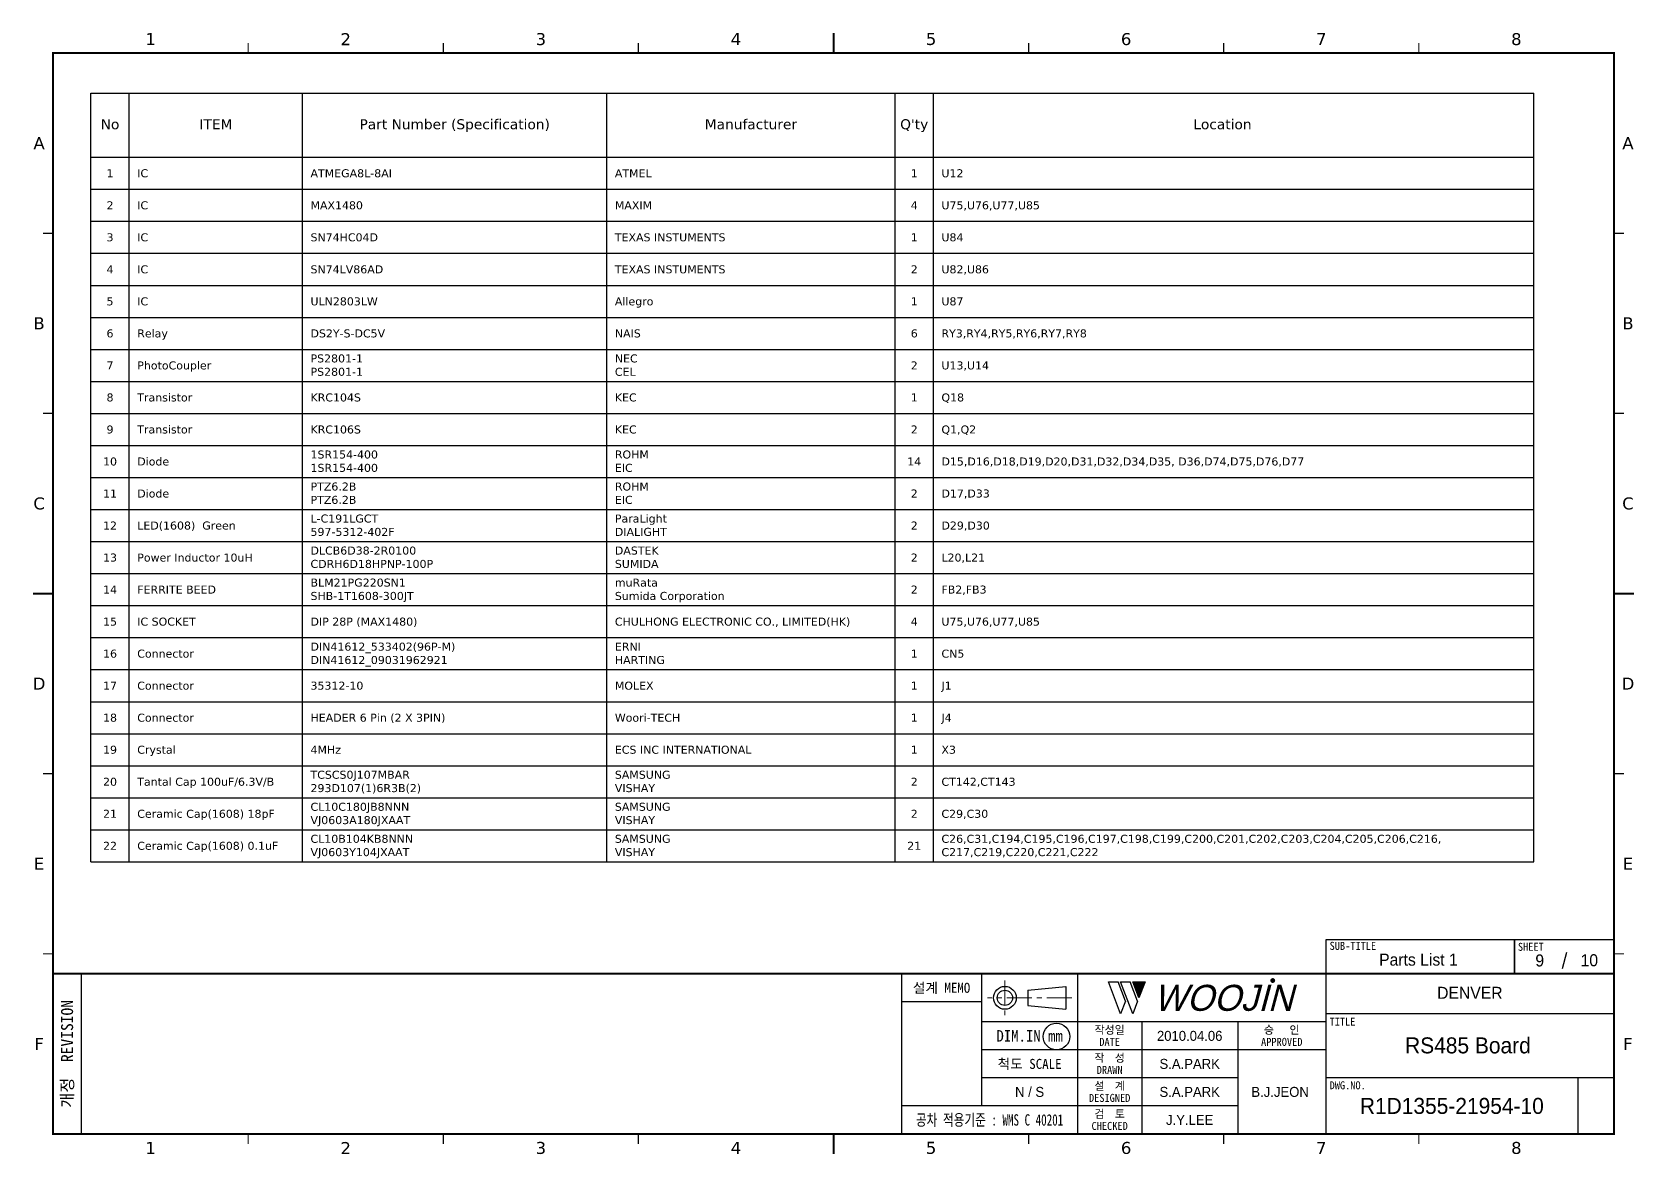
# Model space of a CAD drawing. Extents: x -695 to 953, y -753 to 181.
# Drawn here: x 24.3 to 424.8, y -753.5 to -473 of the extents above; entities that cross this region are included whole.
import ezdxf
from ezdxf.enums import TextEntityAlignment as Align

# ---------------------------------------------------------------- set-up
doc = ezdxf.new("R2010")
doc.units = 0
doc.header["$LTSCALE"] = 5
doc.header["$MEASUREMENT"] = 0
doc.linetypes.add('CENTER', pattern=[2, 1.25, -0.25, 0.25, -0.25])
doc.layers.get('0').update_dxf_attribs({"linetype": 'CONTINUOUS', "lineweight": 25})
doc.layers.add('2', color=2, linetype='CENTER', lineweight=13)
doc.layers.add('4', color=4, linetype='CONTINUOUS', lineweight=18)
for name, color, linetype in [('SHEET', 3, 'CONTINUOUS'), ('문자', 4, 'CONTINUOUS'), ('테두리', 3, 'CONTINUOUS')]:
    doc.layers.add(name, color=color, linetype=linetype)
doc.styles.add('MARK', font='ARLRDBD.TTF')
doc.styles.get("Standard").update_dxf_attribs({"font": 'verdana.ttf'})
doc.styles.add('굴림', font='')
doc.styles.add('굴림체', font='')
doc.styles.get('굴림').set_extended_font_data('Gulim')
doc.styles.get('굴림체').set_extended_font_data('GulimChe')

# ---------------------------------------------------------------- blocks, each defined once
blk = doc.blocks.new('B')
at = {"layer": '문자'}
blk.add_hatch(color=256, dxfattribs=at).paths.add_polyline_path([(13.79, 10), (15.31, 6), (16.84, 10)])
at = {"color": 4, "const_width": 0.6}
blk.add_lwpolyline([(48.46, 10.32, 1), (49.06, 10.32, 1)], format="xyb", close=True, dxfattribs=at)
at = {"layer": '문자'}
for p, q in [((10.73, 2), (7.68, 10)), ((7.68, 10), (10.09, 10)), ((11.94, 5.16), (10.09, 10)), ((10.73, 10), (13.15, 10)), ((13.79, 2), (10.73, 10)), ((14.99, 5.16), (13.15, 10)), ((13.79, 10), (16.84, 10)), ((15.31, 6), (13.79, 10)), ((16.84, 10), (15.31, 6)), ((11.94, 5.16), (10.73, 2)), ((14.99, 5.16), (13.79, 2))]:
    blk.add_line(p, q, dxfattribs=at)
at = {"layer": '문자', "style": 'MARK', "oblique": 15}
blk.add_text('WOOJIN', height=6.5, dxfattribs=at).set_placement((36.4, 6), align=Align.MIDDLE_CENTER)
blk = doc.blocks.new('C')
blk.add_line((15, 285), (15, 285))
at = {"layer": '2'}
for p, q in [((252.83, 53.35), (252.83, 44.65)), ((269.53, 49), (248.48, 49))]:
    blk.add_line(p, q, dxfattribs=at)
at = {"layer": 'SHEET'}
for p, q in [((393.14, 60.3), (392.07, 56.28)), ((22, 55), (22, 15)), ((227, 55), (227, 15)), ((247, 55), (247, 22)), ((271, 55), (271, 15)), ((271, 55), (271, 15)), ((333, 55), (333, 15)), ((247, 48), (227, 48)), ((405, 45), (333, 45)), ((333, 43), (247, 43)), ((287, 43), (287, 15)), ((311, 43), (311, 15)), ((333, 36), (247, 36)), ((311, 29), (247, 29)), ((405, 29), (333, 29)), ((396, 29), (396, 15)), ((311, 22), (227, 22))]:
    blk.add_line(p, q, dxfattribs=at)
at = {"layer": 'SHEET', "color": 4}
for p, q in [((258.53, 50.9), (268.03, 51.85)), ((258.53, 50.9), (258.53, 47.1)), ((268.03, 51.85), (268.03, 46.15)), ((258.53, 47.1), (268.03, 46.15))]:
    blk.add_line(p, q, dxfattribs=at)
at = {"layer": 'SHEET'}
for points in [[(333, 55), (380.19, 55), (380.19, 63.49), (333, 63.49)], [(380.19, 55), (405, 55), (405, 63.49), (380.19, 63.49)]]:
    blk.add_lwpolyline(points, close=True, dxfattribs=at)
at = {"layer": 'SHEET', "color": 4}
for radius in [2.85, 1.9]:
    blk.add_circle((252.83, 49), radius, dxfattribs=at)
at = {"layer": 'SHEET'}
blk.add_circle((265.7, 39.32), 3.32, dxfattribs=at)
at = {"layer": '테두리'}
blk.add_line((405, 285), (405, 15), dxfattribs=at)
for points, const_width in [([(210, 290), (210, 285)], 0.5), ([(15, 285), (15, 15), (405, 15), (405, 285), (15, 285)], 0.5), ([(63.75, 287.5), (63.75, 285)], 0.3), ([(112.5, 287.5), (112.5, 285)], 0.3), ([(161.25, 287.5), (161.25, 285)], 0.3), ([(258.75, 287.5), (258.75, 285)], 0.3), ([(307.5, 287.5), (307.5, 285)], 0.3), ([(356.25, 287.5), (356.25, 285)], 0.3), ([(12.5, 240), (15, 240)], 0.3), ([(407.5, 240), (405, 240)], 0.3), ([(12.5, 195), (15, 195)], 0.3), ([(407.5, 195), (405, 195)], 0.3), ([(10, 150), (15, 150)], 0.5), ([(410, 150), (405, 150)], 0.5), ([(12.5, 105), (15, 105)], 0.3), ([(407.5, 105), (405, 105)], 0.3), ([(12.5, 60), (15, 60)], 0.3), ([(407.5, 60), (405, 60)], 0.3), ([(15, 55), (405, 55)], 0.5), ([(63.75, 12.5), (63.75, 15)], 0.3), ([(112.5, 12.5), (112.5, 15)], 0.3), ([(161.25, 12.5), (161.25, 15)], 0.3), ([(210, 10), (210, 15)], 0.5), ([(258.75, 12.5), (258.75, 15)], 0.3), ([(307.5, 12.5), (307.5, 15)], 0.3), ([(356.25, 12.5), (356.25, 15)], 0.3)]:
    blk.add_lwpolyline(points, dxfattribs=dict(at, const_width=const_width))
blk.add_blockref('B', (271, 43))
at = {"layer": '문자'}
for s, p in [('1', (39.38, 288.5)), ('2', (88.12, 288.5)), ('3', (136.88, 288.5)), ('4', (185.62, 288.5)), ('5', (234.38, 288.5)), ('6', (283.12, 288.5)), ('7', (331.88, 288.5)), ('8', (380.62, 288.5)), ('A', (11.5, 262.5)), ('A', (408.5, 262.5)), ('B', (11.5, 217.5)), ('B', (408.5, 217.5)), ('C', (11.5, 172.5)), ('C', (408.5, 172.5)), ('D', (11.5, 127.5)), ('D', (408.5, 127.5)), ('E', (11.5, 82.5)), ('E', (408.5, 82.5)), ('F', (11.5, 37.5)), ('F', (408.5, 37.5)), ('1', (39.38, 11.5)), ('2', (88.12, 11.5)), ('3', (136.88, 11.5)), ('4', (185.62, 11.5)), ('5', (234.38, 11.5)), ('6', (283.12, 11.5)), ('7', (331.88, 11.5)), ('8', (380.62, 11.5))]:
    blk.add_text(s, height=3, dxfattribs=at).set_placement(p, align=Align.MIDDLE)
at = {"layer": '문자', "style": '굴림체'}
for s, height, p in [('SUB-TITLE', 2, (339.77, 61.98)), ('SHEET', 2, (384.24, 61.74)), ('설계 MEMO', 2.5, (237, 51.5)), ('DIM.IN mm', 2.85, (259, 39.5)), ('작성일', 2, (279, 41)), ('승   인', 2, (322, 41)), ('DATE', 2, (279, 38)), ('APPROVED', 2, (322, 38)), ('척도 SCALE', 2.5, (259, 32.5)), ('작  성', 2, (279, 34)), ('설  계', 2, (279, 27)), ('DRAWN', 2, (279, 31)), ('DESIGNED', 2, (279, 24)), ('검  토', 2, (279, 20)), ('CHECKED', 2, (279, 17))]:
    blk.add_text(s, height=height, dxfattribs=at).set_placement(p, align=Align.MIDDLE_CENTER)
blk.add_text('개정  REVISION', height=3, rotation=90, dxfattribs=at).set_placement((18.5, 35), align=Align.MIDDLE_CENTER)
for s, p in [('TITLE', (333.95, 42.05)), ('DWG.NO.', (333.95, 26.15))]:
    blk.add_text(s, height=2, dxfattribs=at).set_placement(p)
at = {"layer": '문자', "style": '굴림체', "width": 0.75}
blk.add_text('공차 적용기준 : WMS C 40201', height=2.85, dxfattribs=at).set_placement((249, 18.5), align=Align.MIDDLE_CENTER)

msp = doc.modelspace()

# ---------------------------------------------------------------- linework, layer by layer
for p, q in [((39, -488.27), (399.54, -488.27)), ((39, -680.27), (39, -488.27)), ((48.6, -680.27), (48.6, -488.27)), ((91.89, -680.27), (91.89, -488.27)), ((167.94, -680.27), (167.94, -488.27)), ((239.94, -680.27), (239.94, -488.27)), ((249.54, -680.27), (249.54, -488.27)), ((399.54, -680.27), (399.54, -488.27)), ((39, -504.27), (399.54, -504.27)), ((39, -512.27), (399.54, -512.27)), ((39, -520.27), (399.54, -520.27)), ((39, -528.27), (399.54, -528.27)), ((39, -536.27), (399.54, -536.27)), ((39, -544.27), (399.54, -544.27)), ((39, -552.27), (399.54, -552.27)), ((39, -560.27), (399.54, -560.27)), ((39, -568.27), (399.54, -568.27)), ((39, -576.27), (399.54, -576.27)), ((39, -584.27), (399.54, -584.27)), ((39, -592.27), (399.54, -592.27)), ((39, -600.27), (399.54, -600.27)), ((39, -608.27), (399.54, -608.27)), ((39, -616.27), (399.54, -616.27)), ((39, -624.27), (399.54, -624.27)), ((39, -632.27), (399.54, -632.27)), ((39, -640.27), (399.54, -640.27)), ((39, -648.27), (399.54, -648.27)), ((39, -656.27), (399.54, -656.27)), ((39, -664.27), (399.54, -664.27)), ((39, -672.27), (399.54, -672.27)), ((39, -680.27), (399.54, -680.27))]:
    msp.add_line(p, q)

# ---------------------------------------------------------------- block references
msp.add_blockref('C', (14.57, -763.25))

# ---------------------------------------------------------------- texts
for s, height, p in [('No', 2.5, (43.8, -497.27)), ('ITEM', 2.5, (70.25, -497.27)), ('Part Number^J(Specification)', 2.5, (129.92, -497.27)), ('Manufacturer', 2.5, (203.94, -497.27)), ("Q'ty", 2.5, (244.74, -497.27)), ('Location', 2.5, (321.75, -497.27)), ('1', 2, (43.8, -509.27)), ('1', 2, (244.74, -509.27)), ('2', 2, (43.8, -517.27)), ('4', 2, (244.74, -517.27)), ('3', 2, (43.8, -525.27)), ('1', 2, (244.74, -525.27)), ('4', 2, (43.8, -533.27)), ('2', 2, (244.74, -533.27)), ('5', 2, (43.8, -541.27)), ('1', 2, (244.74, -541.27)), ('6', 2, (43.8, -549.27)), ('6', 2, (244.74, -549.27)), ('7', 2, (43.8, -557.27)), ('2', 2, (244.74, -557.27)), ('8', 2, (43.8, -565.27)), ('1', 2, (244.74, -565.27)), ('9', 2, (43.8, -573.27)), ('2', 2, (244.74, -573.27)), ('10', 2, (43.8, -581.27)), ('14', 2, (244.74, -581.27)), ('11', 2, (43.8, -589.27)), ('2', 2, (244.74, -589.27)), ('12', 2, (43.8, -597.27)), ('2', 2, (244.74, -597.27)), ('13', 2, (43.8, -605.27)), ('2', 2, (244.74, -605.27)), ('14', 2, (43.8, -613.27)), ('2', 2, (244.74, -613.27)), ('15', 2, (43.8, -621.27)), ('4', 2, (244.74, -621.27)), ('16', 2, (43.8, -629.27)), ('1', 2, (244.74, -629.27)), ('17', 2, (43.8, -637.27)), ('1', 2, (244.74, -637.27)), ('18', 2, (43.8, -645.27)), ('1', 2, (244.74, -645.27)), ('19', 2, (43.8, -653.27)), ('1', 2, (244.74, -653.27)), ('20', 2, (43.8, -661.27)), ('2', 2, (244.74, -661.27)), ('21', 2, (43.8, -669.27)), ('2', 2, (244.74, -669.27)), ('22', 2, (43.8, -677.27)), ('21', 2, (244.74, -677.27))]:
    msp.add_text(s, height=height).set_placement(p, align=Align.CENTER)
for s, p in [('IC', (50.6, -509.27)), ('ATMEGA8L-8AI', (93.89, -509.27)), ('ATMEL', (169.94, -509.27)), ('U12', (251.54, -509.27)), ('IC', (50.6, -517.27)), ('MAX1480', (93.89, -517.27)), ('MAXIM', (169.94, -517.27)), ('U75,U76,U77,U85', (251.54, -517.27)), ('IC', (50.6, -525.27)), ('SN74HC04D', (93.89, -525.27)), ('TEXAS INSTUMENTS', (169.94, -525.27)), ('U84', (251.54, -525.27)), ('IC', (50.6, -533.27)), ('SN74LV86AD', (93.89, -533.27)), ('TEXAS INSTUMENTS', (169.94, -533.27)), ('U82,U86', (251.54, -533.27)), ('IC', (50.6, -541.27)), ('ULN2803LW', (93.89, -541.27)), ('Allegro', (169.94, -541.27)), ('U87', (251.54, -541.27)), ('Relay', (50.6, -549.27)), ('DS2Y-S-DC5V', (93.89, -549.27)), ('NAIS', (169.94, -549.27)), ('RY3,RY4,RY5,RY6,RY7,RY8', (251.54, -549.27)), ('PhotoCoupler', (50.6, -557.27)), ('U13,U14', (251.54, -557.27)), ('Transistor', (50.6, -565.27)), ('KRC104S', (93.89, -565.27)), ('KEC', (169.94, -565.27)), ('Q18', (251.54, -565.27)), ('Transistor', (50.6, -573.27)), ('KRC106S', (93.89, -573.27)), ('KEC', (169.94, -573.27)), ('Q1,Q2', (251.54, -573.27)), ('Diode', (50.6, -581.27)), ('D15,D16,D18,D19,D20,D31,D32,D34,D35,^JD36,D74,D75,D76,D77', (251.54, -581.27)), ('Diode', (50.6, -589.27)), ('D17,D33', (251.54, -589.27)), ('LED(1608) ^JGreen', (50.6, -597.27)), ('D29,D30', (251.54, -597.27)), ('Power Inductor 10uH', (50.6, -605.27)), ('L20,L21', (251.54, -605.27)), ('FERRITE BEED', (50.6, -613.27)), ('FB2,FB3', (251.54, -613.27)), ('IC SOCKET', (50.6, -621.27)), ('DIP 28P (MAX1480)', (93.89, -621.27)), ('CHULHONG ELECTRONIC CO., LIMITED(HK)', (169.94, -621.27)), ('U75,U76,U77,U85', (251.54, -621.27)), ('Connector', (50.6, -629.27)), ('CN5', (251.54, -629.27)), ('Connector', (50.6, -637.27)), ('35312-10', (93.89, -637.27)), ('MOLEX', (169.94, -637.27)), ('J1', (251.54, -637.27)), ('Connector', (50.6, -645.27)), ('HEADER 6 Pin (2 X 3PIN)', (93.89, -645.27)), ('Woori-TECH', (169.94, -645.27)), ('J4', (251.54, -645.27)), ('Crystal', (50.6, -653.27)), ('4MHz', (93.89, -653.27)), ('ECS INC INTERNATIONAL', (169.94, -653.27)), ('X3', (251.54, -653.27)), ('Tantal Cap^J100uF/6.3V/B', (50.6, -661.27)), ('CT142,CT143', (251.54, -661.27)), ('Ceramic Cap(1608)^J18pF', (50.6, -669.27)), ('C29,C30', (251.54, -669.27)), ('Ceramic Cap(1608)^J0.1uF', (50.6, -677.27))]:
    msp.add_text(s, height=2).set_placement(p)
at = {"color": 4, "style": '굴림'}
for s, p in [('2010.04.06', (313.57, -723.75)), ('S.A.PARK', (313.57, -730.75)), ('S.A.PARK', (313.57, -737.75)), ('B.J.JEON', (336.16, -737.75)), ('J.Y.LEE', (313.57, -744.75))]:
    msp.add_text(s, height=2.5, dxfattribs=at).set_placement(p, align=Align.MIDDLE_CENTER)
at = {"char_height": 2, "attachment_point": 1}
for s, insert, width in [('PS2801-1^JPS2801-1', (93.89, -553.52), 29.4345), ('NEC^JCEL', (169.94, -553.52), 13.5742), ('1SR154-400^J1SR154-400', (93.89, -577.52), 37.049), ('ROHM^JEIC', (169.94, -577.52), 15.8361), ('PTZ6.2B^JPTZ6.2B', (93.89, -585.52), 25.7985), ('ROHM^JEIC', (169.94, -585.52), 15.8361), ('L-C191LGCT^J597-5312-402F', (93.89, -593.52), 41.4224), ('ParaLight^JDIALIGHT', (169.94, -593.52), 29.366), ('DLCB6D38-2R0100^JCDRH6D18HPNP-100P', (93.89, -601.52), 60.2928), ('DASTEK^JSUMIDA', (169.94, -601.52), 25.2183), ('BLM21PG220SN1^JSHB-1T1608-300JT', (93.89, -609.52), 53.5836), ('muRata^JSumida Corporation', (169.94, -609.52), 40.7495), ('DIN41612_533402(96P-M)^JDIN41612_09031962921', (93.89, -625.52), 74.9778), ('ERNI^JHARTING', (169.94, -625.52), 22.2377), ('TCSCS0J107MBAR^J293D107(1)6R3B(2)', (93.89, -657.52), 56.3627), ('SAMSUNG^JVISHAY', (169.94, -657.52), 27.3768), ('CL10C180JB8NNN^JVJ0603A180JXAAT', (93.89, -665.52), 53.6817), ('SAMSUNG^JVISHAY', (169.94, -665.52), 27.3768), ('CL10B104KB8NNN^JVJ0603Y104JXAAT', (93.89, -673.52), 54.1142), ('SAMSUNG^JVISHAY', (169.94, -673.52), 27.3768), ('C26,C31,C194,C195,C196,C197,C198,C199,C200,C201,C202,C203,C204,C205,C206,C216,\\PC217,C219,C220,C221,C222', (251.54, -673.52), 169.5111)]:
    msp.add_mtext(s, dxfattribs=dict(at, insert=insert, width=width))
at = {"layer": '4', "style": '굴림'}
for s, p in [('Parts List 1', (370.72, -704.71)), ('9', (401.03, -704.92)), ('10', (413.42, -704.86)), ('DENVER', (383.57, -713))]:
    msp.add_text(s, height=3, dxfattribs=at).set_placement(p, align=Align.MIDDLE_CENTER)
at = {"layer": '문자', "style": '굴림'}
for s, height, p in [('RS485 Board', 4, (383.09, -726.13)), ('N / S', 2.5, (273.57, -737.75)), ('R1D1355-21954-10', 4, (379.07, -741.25))]:
    msp.add_text(s, height=height, dxfattribs=at).set_placement(p, align=Align.MIDDLE_CENTER)

doc.saveas('drawing.dxf')
